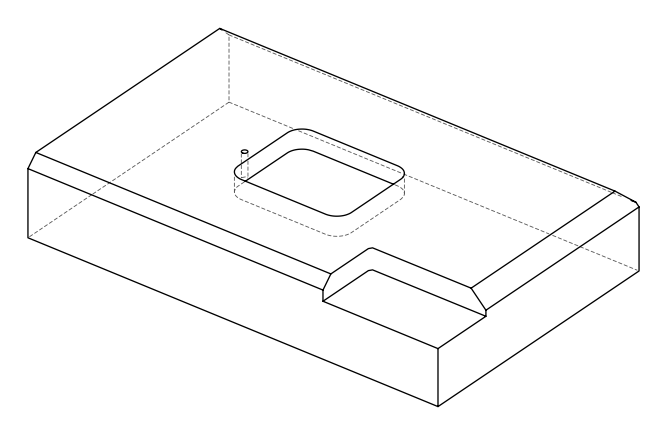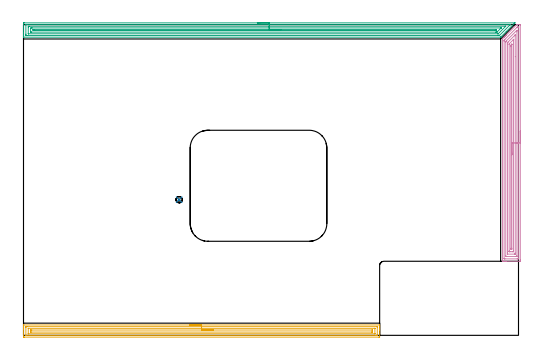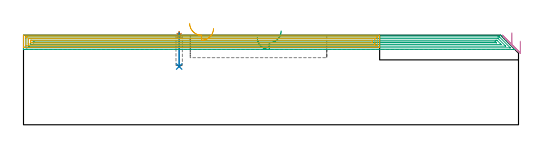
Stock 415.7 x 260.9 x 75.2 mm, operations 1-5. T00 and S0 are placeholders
(PLAN: 7 operations, 4 tool changes, 93.5 min)
(1 SPOT_DRILL | STEP1POCKET | NXT0321_9005460120000 | 0.03 min | 0 mm3)
(2 DRILL_BLIND_HOLE_INTO_CENTER | STEP1POCKET | NXT0301_024 | 0.11 min | 557 mm3)
(3 AREA_MILL | FG_CHAMFER_SURFACE | UGT0205_001 | 16.47 min | 29913 mm3)
(4 AREA_MILL_1 | FG_CHAMFER_SURFACE_1 | UGT0205_001 | 9.53 min | 22389 mm3)
(5 AREA_MILL_2 | FG_CHAMFER_SURFACE_2 | UGT0205_001 | 9.8 min | 15917 mm3)
(6 MILL_CORNER_NOTCH_RECTANGULAR | CORNER_NOTCH_RECTANGULAR | UGT0201_014 | Follow Part, ap 1.5, ae 75% | 54.39 min | 148912 mm3)
(7 MILL_RECTANGULAR_POCKET | POCKET_RECTANGULAR_STRAIGHT | UGT0201_006 | Follow Part, ap 7, ae 75% | 3.2 min | 198541 mm3)
(TOOL NXT0321_9005460120000 | NC Spot Drill, 142deg, 12mm, Carbide, Uncoated | D12 PA142 FL30 Z2)
(TOOL NXT0301_024 | Carbide Drill 5.3mm [860.1-0530-027A1-MM 2214] | D5.3 PA140 FL44 Z2)
(TOOL UGT0205_001 | Chamfer Mill 20 x 3 x 45 deg. | D20 FL50 Z2)
(TOOL UGT0201_014 | End mill 6 mm | D6 FL24 Z4)
(TOOL UGT0201_006 | End Mill 28 mm | D28 FL25 Z2)
(OP 1 SPOT_DRILL)
G17 G21 G94 G90
T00 M6
G54
G17 G0 G90 X130.7 Y113.9 S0 M3
G43 Z85.2 H0
G94 G81 G98 Z74.972 F250. R78.2
G80
M5
M2
(OP 2 DRILL_BLIND_HOLE_INTO_CENTER)
G17 G21 G94 G90
T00 M6
G54
G17 G0 G90 X130.7 Y113.9 S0 M3
G43 Z85.2 H1
G94 G81 G98 Z48.9 F250. R77.2
G80
M5
M2
(OP 3 AREA_MILL)
G17 G21 G94 G90
T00 M6
G54
G17 G0 G90 X196.35 Y262.4 S1061 M3
G43 Z85.2 H0
Z73.2
G94 G1 X196.388 Z72.328 F250.
X196.502 Z71.464
X196.691 Z70.612
X196.953 Z69.78
X197.287 Z68.974
X197.69 Z68.2
X198.159 Z67.464
X198.69 Z66.772
X199.279 Z66.129
X199.922 Z65.54
X200.614 Z65.008
X201.35 Z64.54
X202.124 Z64.137
X202.93 Z63.803
X203.762 Z63.541
X204.614 Z63.352
X205.478 Z63.238
X206.35 Z63.2
X412.552
X412.588 Y262.399 Z63.199
X412.678 Y262.392 Z63.198
X412.683 Y262.39 Z63.199
X412.659 Y262.354 Z63.236
X412.514 Y262.213 Z63.385
X412.374 Y262.072 Z63.524
X412.239 Y261.938 Z63.66
X412.067 Y261.766 Z63.832
X405.392 Y255.091 Z70.507
X400.842 Y250.542 Z75.057
X400.695 Y250.404 Z75.19
X400.44 Y250.4 Z75.2
X0.186
X0.01 Y250.403 Z75.188
X0.003 Y250.534 Z75.058
X0. Y250.672 Z74.927
Y250.876 Z74.724
Y251.601 Z73.994
Y252.836 Z72.761
Y254.218 Z71.377
Y261.817 Z63.781
X0.003 Y262.072 Z63.526
X0.01 Y262.394 Z63.204
X0.299 Y262.398 Z63.201
X0.633 Y262.4 Z63.2
X206.35
Y260.986 Z64.614
X408.298 Y260.985 Z64.615
X408.489
X408.712 Y260.982 Z64.618
X408.807 Y260.979 Z64.621
X408.767 Y260.929 Z64.671
X408.599 Y260.753 Z64.847
X408.489 Y260.639 Z64.961
X399.939 Y252.089 Z73.511
X399.807 Y251.959 Z73.641
X399.698 Y251.857 Z73.743
X399.665 Y251.826 Z73.774
X399.628 Y251.821 Z73.779
X399.545 Y251.818 Z73.782
X399.325 Y251.815 Z73.785
X398.651 Y251.814 Z73.786
X398.432
X3.097
X2.422 Y251.816 Z73.784
X2.2 Y251.817 Z73.783
X2.063 Y251.821 Z73.779
X2.01 Y251.829 Z73.771
X2.008 Y251.858 Z73.742
X2.002 Y252.01 Z73.59
X2. Y252.473 Z73.127
Y252.885 Z72.715
X2.001 Y260.737 Z64.863
X2.006 Y260.875 Z64.725
X2.01 Y260.978 Z64.622
X2.085 Y260.98 Z64.62
X2.422 Y260.984 Z64.616
X2.641 Y260.985 Z64.615
X3.316 Y260.986 Z64.614
X206.35
Y259.572 Z66.028
X404.792 Y259.571 Z66.029
X404.841 Y259.57 Z66.03
X404.912 Y259.567 Z66.033
X404.938 Y259.565 Z66.035
X404.93 Y259.541 Z66.059
X404.912 Y259.513 Z66.087
X404.883 Y259.482 Z66.118
X404.855 Y259.454 Z66.146
X398.699 Y253.299 Z72.301
X398.651 Y253.255 Z72.345
X398.621 Y253.235 Z72.365
X398.601 Y253.233 Z72.367
X398.554 Y253.23 Z72.37
X398.457 Y253.229 Z72.371
X398.264 Y253.228 Z72.372
X4.331 Y253.229 Z72.371
X4.211 Y253.23 Z72.37
X4.091 Y253.233 Z72.367
X4.019 Y253.235 Z72.365
X4.01 Y253.278 Z72.322
X4.006 Y253.346 Z72.254
X4.001 Y253.55 Z72.05
Y258.786 Z66.814
X4.008 Y259.454 Z66.146
X4.01 Y259.551 Z66.049
X4.097 Y259.565 Z66.035
X5.105 Y259.571 Z66.029
X206.35 Y259.572 Z66.028
Y258.157 Z67.443
X400.982
X401.021 Y258.156 Z67.444
X401.081 Y258.152 Z67.448
X401.089 Y258.149 Z67.451
X401.085 Y258.14 Z67.46
X401.065 Y258.115 Z67.485
X400.993 Y258.042 Z67.558
X400.661 Y257.709 Z67.891
X397.756 Y254.806 Z70.794
X397.631 Y254.688 Z70.912
X397.588 Y254.65 Z70.95
X397.538 Y254.648 Z70.952
X397.32 Y254.644 Z70.956
X396.862 Y254.643 Z70.957
X396.427
X6.894
X6.456 Y254.645 Z70.955
X6.151 Y254.65 Z70.95
X6.01 Y254.661 Z70.939
X6. Y255.091 Z70.509
Y257.708 Z67.892
X6.01 Y258.138 Z67.462
X6.441 Y258.15 Z67.45
X6.894 Y258.155 Z67.445
X7.329 Y258.157 Z67.443
X206.35
Y256.743 Z68.857
X396.862
X396.958 Y256.742 Z68.858
X397.15 Y256.738 Z68.862
X397.226 Y256.735 Z68.865
X397.21 Y256.717 Z68.883
X397.101 Y256.603 Z68.998
X396.985 Y256.483 Z69.117
X396.862 Y256.361 Z69.239
X396.658 Y256.163 Z69.437
X396.569 Y256.079 Z69.521
X396.537 Y256.064 Z69.536
X396.495 Y256.061 Z69.539
X396.405 Y256.059 Z69.541
X396.043 Y256.057 Z69.543
X395.967
X9.386 Y256.058 Z69.542
X8.683 Y256.064 Z69.536
X8.01 Y256.074 Z69.526
X8.005 Y256.175 Z69.425
X8.009 Y256.677 Z68.923
X8.01 Y256.733 Z68.867
X8.082 Y256.736 Z68.864
X8.25 Y256.74 Z68.86
X8.587 Y256.743 Z68.857
X8.683
X206.35
X207.222 Z68.895
X208.087 Z69.009
X208.938 Z69.198
X209.77 Z69.46
X210.576 Z69.794
X211.35 Z70.197
X212.086 Z70.665
X212.778 Z71.196
X213.421 Z71.786
X214.01 Z72.429
X214.542 Z73.121
X215.01 Z73.857
X215.413 Z74.631
X215.747 Z75.437
X216.009 Z76.269
X216.198 Z77.12
X216.312 Z77.985
X216.35 Z78.857
G0 Z85.2
M5
M2
(OP 4 AREA_MILL_1)
G17 G21 G94 G90
T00 M6
G54
G17 G0 G90 X417.2 Y171.55 S1061 M3
G43 Z85.2 H0
Z70.2
G94 G1 Y171.512 Z69.328 F250.
Y171.398 Z68.464
Y171.209 Z67.612
Y170.947 Z66.78
Y170.613 Z65.974
Y170.21 Z65.2
Y169.742 Z64.464
Y169.21 Z63.772
Y168.621 Z63.129
Y167.978 Z62.54
Y167.286 Z62.009
Y166.55 Z61.54
Y165.776 Z61.137
Y164.97 Z60.803
Y164.138 Z60.541
Y163.286 Z60.352
Y162.422 Z60.238
Y161.55 Z60.2
Y63.258
X417.199 Y62.82 Z60.201
X417.195 Y62.369 Z60.203
X417.192 Y62.21 Z60.206
X416.75 Y62.2 Z60.647
X405.293 Z72.101
X404.754 Z72.643
X404.412 Z72.984
X403.872 Z73.524
X403.531 Z73.864
X402.848 Z74.552
X402.548 Z74.851
X402.203 Z75.187
Y62.207 Z75.188
X402.2 Y62.373 Z75.2
Y248.665
X402.203 Y248.907 Z75.189
X402.412 Y249.112 Z74.988
X403.453 Y250.154 Z73.945
X403.531 Y250.232 Z73.865
X403.749 Y250.449 Z73.651
X404.412 Y251.114 Z72.984
X404.596 Y251.296 Z72.804
X404.645 Y251.345 Z72.755
X405.293 Y251.995 Z72.103
X405.443 Y252.143 Z71.957
X414.026 Y260.727 Z63.372
X414.107 Y260.806 Z63.292
X414.193 Y260.89 Z63.204
X414.79 Y260.9 Z62.61
X416.211 Z61.186
X416.75 Z60.646
X417.091 Z60.306
X417.191 Y260.897 Z60.205
X417.2 Y260.499 Z60.2
Y161.55
X415.786 Z61.614
X415.785 Y64.692 Z61.615
X415.784 Y64.607 Z61.616
X415.779 Y64.212 Z61.621
X415.386 Y64.203 Z62.014
X414.988 Y64.201 Z62.412
X414.508 Y64.2 Z62.892
X404.412 Y64.201 Z72.988
X403.929 Y64.204 Z73.471
X403.714 Y64.21 Z73.686
X403.621 Y64.238 Z73.779
X403.616 Y64.521 Z73.784
X403.615 Y64.607 Z73.785
X403.614 Y246.878 Z73.786
X403.618 Y247.683 Z73.782
X403.621 Y247.771 Z73.779
X403.628 Y247.866 Z73.772
X403.704 Y247.947 Z73.696
X403.822 Y248.069 Z73.578
X403.97 Y248.219 Z73.43
X404.412 Y248.662 Z72.988
X414.243 Y258.493 Z63.157
X414.622 Y258.864 Z62.778
X414.645 Y258.883 Z62.755
X414.687 Y258.89 Z62.713
X414.787 Y258.895 Z62.613
X414.988 Y258.898 Z62.412
X415.471 Y258.896 Z61.929
X415.686 Y258.89 Z61.714
X415.779 Y258.863 Z61.621
X415.784 Y258.579 Z61.616
X415.785 Y258.493 Z61.615
X415.786 Y161.55 Z61.614
X414.372 Z63.028
X414.371 Y67.019 Z63.029
X414.366 Y66.394 Z63.034
X414.364 Y66.261 Z63.036
X414.356 Y66.209 Z63.044
X414.294 Y66.204 Z63.106
X414.107 Y66.202 Z63.293
X413.416 Y66.2 Z63.984
X405.484 Z71.916
X405.293 Y66.202 Z72.107
X405.102 Y66.207 Z72.298
X405.049 Y66.21 Z72.351
X405.035 Y66.217 Z72.365
X405.033 Y66.234 Z72.367
X405.03 Y66.304 Z72.37
X405.029 Y66.394 Z72.371
X405.028 Y66.662 Z72.372
X405.029 Y246.253 Z72.371
X405.03 Y246.565 Z72.37
X405.033 Y246.721 Z72.367
X405.035 Y246.798 Z72.365
X405.043 Y246.832 Z72.357
X405.082 Y246.878 Z72.318
X405.187 Y246.986 Z72.213
X405.293 Y247.094 Z72.107
X414.107 Y255.907 Z63.293
X414.154 Y255.952 Z63.246
X414.248 Y256.037 Z63.152
X414.365 Y256.141 Z63.035
X414.367 Y256.081 Z63.033
X414.37 Y255.813 Z63.03
X414.371 Y255.544 Z63.029
X414.372 Y254.919 Z63.028
Y161.55
X412.957 Z64.443
Y69.074
X412.955 Y68.455 Z64.445
X412.952 Y68.246 Z64.448
X412.951 Y68.217 Z64.449
X412.935 Y68.21 Z64.465
X412.883 Y68.206 Z64.517
X412.775 Y68.202 Z64.625
X412.344 Y68.2 Z65.056
X406.623 Y68.201 Z70.777
X406.519 Y68.203 Z70.881
X406.468 Y68.208 Z70.932
X406.449 Y68.211 Z70.951
X406.448 Y68.226 Z70.952
X406.445 Y68.333 Z70.955
X406.443 Y68.802 Z70.957
Y69.074
Y244.819
X406.444 Y245.091 Z70.956
X406.448 Y245.708 Z70.952
X406.45 Y245.776 Z70.95
X406.483 Y245.823 Z70.917
X406.636 Y245.984 Z70.764
X406.846 Y246.197 Z70.554
X407.056 Y246.407 Z70.344
X412.614 Y251.965 Z64.786
X412.892 Y252.239 Z64.508
X412.909 Y252.249 Z64.491
X412.95 Y252.239 Z64.45
X412.954 Y251.966 Z64.446
X412.956 Y251.618 Z64.444
X412.957 Y234.003 Z64.443
Y161.55
X411.543 Z65.857
Y70.698
X411.541 Y70.535 Z65.859
X411.536 Y70.218 Z65.864
X411.463 Y70.21 Z65.937
X411.23 Y70.203 Z66.17
X410.581 Y70.2 Z66.819
X410.352 Z67.048
X408.59 Z68.81
X407.937 Y70.201 Z69.463
X407.894 Y70.203 Z69.506
X407.871 Y70.206 Z69.529
X407.864 Y70.208 Z69.536
X407.862 Y70.291 Z69.538
X407.858 Y70.617 Z69.542
X407.857 Y70.943 Z69.543
Y244.279
X407.859 Y244.361 Z69.541
X407.864 Y244.523 Z69.536
X407.874 Y244.764 Z69.526
X407.937 Y244.833 Z69.463
X408.063 Y244.963 Z69.337
X408.189 Y245.091 Z69.211
X411.463 Y248.363 Z65.937
X411.506 Y248.403 Z65.894
X411.532 Y248.423 Z65.868
X411.536 Y248.425 Z65.864
X411.538 Y248.343 Z65.862
X411.542 Y248.016 Z65.858
X411.543 Y247.853 Z65.857
Y247.771
Y161.55
X410.129 Z67.271
X410.128 Y73.108 Z67.272
X410.126 Y72.648 Z67.274
X410.122 Y72.221 Z67.278
X409.7 Y72.21 Z67.7
X409.278 Y72.223 Z68.122
X409.274 Y72.648 Z68.126
X409.272 Y73.082 Z68.128
X409.271 Y242.41 Z68.129
X409.273 Y242.844 Z68.127
X409.278 Y243.304 Z68.122
X409.285 Y243.725 Z68.115
X409.745 Y244.197 Z67.655
X409.898 Y244.347 Z67.502
X410.101 Y244.543 Z67.299
X410.123 Y244.562 Z67.277
X410.125 Y244.544 Z67.275
X410.128 Y244.487 Z67.272
X410.129 Y244.197 Z67.271
Y161.55
Y160.678 Z67.309
Y159.814 Z67.423
Y158.962 Z67.612
Y158.13 Z67.874
Y157.324 Z68.208
Y156.55 Z68.611
Y155.814 Z69.08
Y155.122 Z69.611
Y154.479 Z70.2
Y153.89 Z70.843
Y153.358 Z71.535
Y152.89 Z72.271
Y152.487 Z73.045
Y152.153 Z73.851
Y151.891 Z74.683
Y151.702 Z75.535
Y151.588 Z76.4
Y151.55 Z77.271
G0 Z85.2
M5
M2
(OP 5 AREA_MILL_2)
G17 G21 G94 G90
T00 M6
G54
G17 G0 G90 X139.55 Y8.7 S1061 M3
G43 Z85.2 H0
G94 G1 X139.588 Z84.328 F250.
X139.702 Z83.463
X139.891 Z82.612
X140.153 Z81.78
X140.487 Z80.974
X140.89 Z80.2
X141.359 Z79.464
X141.89 Z78.772
X142.479 Z78.129
X143.122 Z77.539
X143.814 Z77.008
X144.55 Z76.54
X145.324 Z76.137
X146.13 Z75.803
X146.962 Z75.541
X147.814 Z75.352
X148.678 Z75.238
X149.55 Z75.2
X298.915
X299.09 Y8.697 Z75.189
X299.093 Y8.627 Z75.119
X299.1 Y8.178 Z74.678
Y7.918 Z74.418
Y7.177 Z73.672
Y5.912 Z72.409
Y4.494 Z70.99
X299.099 Y-0.871 Z65.627
X299.095 Y-1.494 Z65.003
X299.093 Y-1.496 Z65.002
X298.467 Y-1.5 Z65.
X0.633
X0.365 Y-1.497 Z65.002
X0.01 Y-1.492 Z65.006
X0. Y-1.132 Z65.365
Y5.388 Z71.883
Y6.806 Z73.302
Y7.177 Z73.672
Y7.918 Z74.418
Y8.178 Z74.678
X0.007 Y8.627 Z75.119
X0.01 Y8.697 Z75.189
X0.186 Y8.7 Z75.2
X149.55
Y7.286 Z73.786
X296.788 Y7.285 Z73.785
X297.006 Y7.283 Z73.783
X297.067 Y7.28 Z73.78
X297.092 Y7.277 Z73.777
X297.094 Y7.273 Z73.773
X297.098 Y7.237 Z73.737
X297.099 Y7.177 Z73.677
Y0.497 Z66.997
X297.092 Y0.023 Z66.523
X297.09 Y-0.075 Z66.425
X296.897 Y-0.082 Z66.418
X296.787 Y-0.085 Z66.415
X296.679
X295.893 Y-0.086 Z66.414
X2.312 Y-0.085 Z66.415
X2.094 Y-0.083 Z66.417
X2.033 Y-0.08 Z66.42
X2.008 Y-0.077 Z66.423
X2.006 Y-0.073 Z66.427
X2.002 Y-0.037 Z66.463
X2.001 Y0.023 Z66.523
Y6.703 Z73.203
X2.008 Y7.177 Z73.677
X2.01 Y7.275 Z73.775
X2.203 Y7.282 Z73.782
X2.314 Y7.285 Z73.785
X2.422
X3.207 Y7.286 Z73.786
X149.55
Y5.871 Z72.371
X294.89
X295.051 Y5.87 Z72.37
X295.078 Y5.868 Z72.368
X295.085 Y5.866 Z72.366
X295.09 Y5.85 Z72.35
X295.097 Y5.739 Z72.239
X295.099 Y5.599 Z72.099
Y1.602 Z68.102
X295.093 Y1.392 Z67.892
X295.09 Y1.337 Z67.837
X295.069 Y1.334 Z67.834
X295.01 Y1.331 Z67.831
X294.89 Y1.329 Z67.829
X4.21
X4.049 Y1.33 Z67.83
X4.023 Y1.332 Z67.832
X4.015 Y1.334 Z67.834
X4.01 Y1.35 Z67.85
X4.003 Y1.461 Z67.961
X4.001 Y1.601 Z68.101
Y5.598 Z72.098
X4.007 Y5.808 Z72.308
X4.01 Y5.863 Z72.363
X4.031 Y5.866 Z72.366
X4.09 Y5.869 Z72.369
X4.21 Y5.871 Z72.371
X149.55
Y4.457 Z70.957
X292.244
X293.066 Y4.452 Z70.952
X293.084 Y4.451 Z70.951
X293.09 Y4.436 Z70.936
X293.095 Y4.381 Z70.881
X293.098 Y4.27 Z70.77
X293.1 Y3.153 Z69.653
X293.098 Y2.93 Z69.43
X293.094 Y2.819 Z69.319
X293.09 Y2.764 Z69.264
X293.084 Y2.749 Z69.249
X293.059 Y2.748 Z69.248
X292.207 Y2.743 Z69.243
X292.17
X6.857
X6.034 Y2.748 Z69.248
X6.016 Y2.749 Z69.249
X6.01 Y2.764 Z69.264
X6.005 Y2.819 Z69.319
X6.002 Y2.93 Z69.43
X6. Y4.047 Z70.547
X6.002 Y4.27 Z70.77
X6.006 Y4.381 Z70.881
X6.01 Y4.436 Z70.936
X6.016 Y4.451 Z70.951
X6.041 Y4.452 Z70.952
X6.894 Y4.457 Z70.957
X6.93
X149.55
X150.422 Z70.995
X151.287 Z71.109
X152.138 Z71.298
X152.97 Z71.56
X153.776 Z71.894
X154.55 Z72.297
X155.286 Z72.766
X155.978 Z73.297
X156.621 Z73.886
X157.21 Z74.529
X157.742 Z75.222
X158.21 Z75.957
X158.613 Z76.731
X158.947 Z77.537
X159.209 Z78.369
X159.398 Z79.221
X159.512 Z80.086
X159.55 Z80.957
G0 Z85.2
M5
M2
